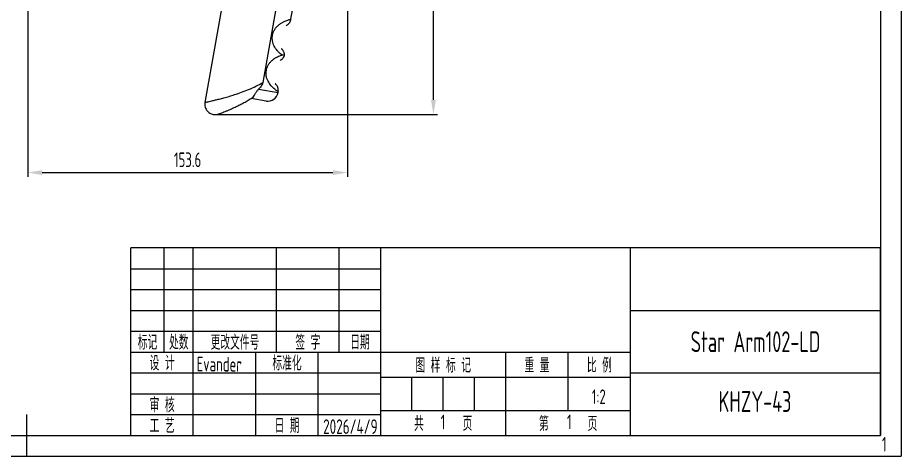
# Model space of a CAD drawing. Header units: millimetres. Extents: x 227 to 1067, y 103 to 697.
# Drawn here: x 642.7 to 1067.1, y 102.7 to 313.1 of the extents above; entities that cross this region are included whole.
import ezdxf
from ezdxf.enums import TextEntityAlignment as Align

# ---------------------------------------------------------------- set-up
doc = ezdxf.new("R2010")
doc.units = ezdxf.units.MM
doc.header["$LTSCALE"] = 2
doc.header["$PDSIZE"] = -1
for name, color, linetype in [('1轮廓实线层', 7, 'Continuous'), ('2细线层', 4, 'Continuous'), ('6文字层', 3, 'Continuous'), ('7标注层', 4, 'Continuous'), ('图框层', 7, 'Continuous')]:
    doc.layers.add(name, color=color, linetype=linetype)
doc.styles.add('PC_TEXTSTYLE', font='ISOCP.SHX', dxfattribs={"width": 0.707, "bigfont": 'GBCBIG.SHX'})
doc.dimstyles.new('GB_LINEAR', dxfattribs={"dimtxt": 3.5, "dimasz": 3.5, "dimexe": 1, "dimexo": 0, "dimgap": 1.5, "dimtad": 1, "dimdsep": 46, "dimtxsty": 'PC_TEXTSTYLE', "dimcen": 0, "dimclrd": 256, "dimclrt": 3, "dimadec": 0, "dimazin": 2, "dimtp": 0.1, "dimtm": 0.1, "dimtfac": 0.71, "dimtdec": 3, "dimtmove": 0, "dimatfit": 3, "dimfxl": 1, "dimtfill": 1, "dimarcsym": 0})

# ---------------------------------------------------------------- blocks, each defined once
blk = doc.blocks.new('ZwmFrameMain_A3^_^无分区图框^_^landscape')
at = {"layer": '1轮廓实线层'}
for p, q in [((390, 287), (390, 0)), ((185, -5), (185, 5)), ((0, 0), (390, 0))]:
    blk.add_line(p, q, dxfattribs=at)
at = {"layer": '2细线层'}
for p in [(395, 292), (-25, -5)]:
    blk.add_line(p, (395, -5), dxfattribs=at)
blk = doc.blocks.new('ZwmFrameMain_标题栏1')
at = {"layer": '1轮廓实线层'}
for p, q in [((-180, 0), (-180, 45)), ((0, 45), (-180, 45)), ((-172, 20), (-172, 45)), ((-165, 20), (-165, 45)), ((-145, 20), (-145, 45)), ((-130, 20), (-130, 45)), ((-120, 0), (-120, 45)), ((0, 0), (0, 45)), ((-60, 30), (0, 30)), ((-180, 20), (-60, 20)), ((-165, 0), (-165, 20)), ((-150, 0), (-150, 20)), ((-135, 0), (-135, 20)), ((-60, 15), (0, 15)), ((-180, 0), (0, 0))]:
    blk.add_line(p, q, dxfattribs=at)
at = {"layer": '1轮廓实线层', "color": 7}
for p, q in [((-60, 0), (-60, 45)), ((-180, 25), (-120, 25))]:
    blk.add_line(p, q, dxfattribs=at)
at = {"layer": '2细线层'}
for p, q in [((-180, 40), (-120, 40)), ((-180, 35), (-120, 35)), ((-180, 30), (-120, 30)), ((-90, 0), (-90, 20)), ((-75, 6), (-75, 20)), ((-180, 15), (-120, 15)), ((-120, 14), (-60, 14)), ((-112.5, 6), (-112.5, 14)), ((-105, 6), (-105, 14)), ((-97.5, 6), (-97.5, 14)), ((-180, 10), (-120, 10)), ((-180, 5), (-120, 5)), ((-120, 6), (-60, 6))]:
    blk.add_line(p, q, dxfattribs=at)
at = {"layer": '6文字层', "style": 'PC_TEXTSTYLE', "width": 0.667}
for s, p in [('标记', (-176, 22.5)), ('处数', (-168.5, 22.5)), (' 更改文件号 ', (-155, 22.5)), (' 签 字 ', (-137.5, 22.5)), (' 日期 ', (-125, 22.5)), (' 设 计 ', (-172.5, 17.51)), (' 标准化 ', (-142.5, 17.51)), (' 图 样 标 记 ', (-105, 17)), (' 重 量 ', (-82.5, 17)), (' 比 例 ', (-67.5, 17)), (' 审 核 ', (-172.5, 7.5)), (' 工 艺 ', (-172.5, 2.5)), (' 日 期 ', (-142.5, 2.5)), ('共       页', (-105, 3)), ('第       页', (-75, 3))]:
    blk.add_text(s, height=3.5, dxfattribs=at).set_placement(p, align=Align.MIDDLE)
at = {"layer": '6文字层', "style": 'PC_TEXTSTYLE', "flags": 8}
for tag, height, width, p, p2 in [('企业名称', 5, 3.445461, (-54.29, 34.82), (-5.27, 34.82)), ('产品名称或材料标记', 7, 1.034456, (-113.46, 28.64), (-66.42, 28.64)), ('图样名称', 5, 3.480264, (-54.79, 19.98), (-5.27, 19.98)), ('标准化', 3.5, 1.756036, (-133.83, 15.37), (-120.75, 15.37)), ('重量', 3.5, 2.448074, (-88.46, 7.54), (-76.55, 7.54)), ('比例', 3.5, 2.367734, (-73.35, 7.54), (-61.93, 7.54)), ('图样代号', 5, 3.489916, (-54.79, 5.63), (-5.52, 5.63)), ('审核', 3.5, 2.723972, (-163.99, 5.37), (-150.63, 5.37)), ('共几页', 3.5, 0.953151, (-108.58, 1.48), (-101.56, 1.48)), ('工艺', 3.5, 2.851598, (-164.21, 0.37), (-150.89, 0.37)), ('日期', 3.5, 2.733185, (-133.83, 0.37), (-120.75, 0.37))]:
    blk.add_attdef(tag, text='', height=height, dxfattribs=dict(at, width=width)).set_placement(p, p2, align=Align.FIT)
at = {"layer": '6文字层', "style": 'PC_TEXTSTYLE', "width": 9.901758, "flags": 8}
blk.add_attdef('设计', text='', height=3.5, rotation=359.5768, dxfattribs=at).set_placement((-164.23, 15.37), (-150.37, 15.27), align=Align.FIT)
at = {"layer": '6文字层', "color": 3, "style": 'PC_TEXTSTYLE', "width": 0.96618, "flags": 8}
blk.add_attdef('第几页', text='', height=3.5, dxfattribs=at).set_placement((-78.29, 1.5), (-71.16, 1.5), align=Align.FIT)
at = {"layer": '6文字层', "color": 0, "style": 'PC_TEXTSTYLE', "width": 0.715273, "flags": 8}
blk.add_attdef('图纸张数', text='', height=3.5, dxfattribs=at).set_placement((-2.66, -3.87), (4.46, -3.87), align=Align.FIT)
blk = doc.blocks.new('*D17')
at = {"layer": '7标注层', "color": 0, "lineweight": -2}
for p, q in [((647.53, 384.03), (647.53, 236.83)), ((801.13, 384.03), (801.13, 236.83))]:
    blk.add_line(p, q, dxfattribs=at)
at = {"layer": '7标注层', "lineweight": -2}
blk.add_line((654.53, 238.83), (794.13, 238.83), dxfattribs=at)
at = {"layer": '7标注层'}
for points in [[(654.53, 240), (654.53, 237.66), (647.53, 238.83)], [(794.13, 237.66), (794.13, 240), (801.13, 238.83)]]:
    blk.add_solid(points, dxfattribs=at)
at = {"layer": 'Defpoints', "color": 0}
for p in [(647.53, 384.03), (801.13, 384.03), (801.13, 238.83)]:
    blk.add_point(p, dxfattribs=at)
at = {"layer": '7标注层', "color": 3, "insert": (724.33, 244.98), "char_height": 7, "attachment_point": 5, "style": 'PC_TEXTSTYLE', "bg_fill": 3, "box_fill_scale": 1.1, "bg_fill_color": 257, "bg_fill_transparency": 0}
blk.add_mtext('153.6', dxfattribs=at)
blk = doc.blocks.new('*D18')
at = {"layer": '7标注层', "color": 0, "lineweight": -2}
for p, q in [((765.07, 404.53), (844.36, 404.53)), ((736.99, 266.67), (844.36, 266.67))]:
    blk.add_line(p, q, dxfattribs=at)
at = {"layer": '7标注层', "lineweight": -2}
blk.add_line((842.36, 273.67), (842.36, 397.53), dxfattribs=at)
at = {"layer": '7标注层'}
for points in [[(843.53, 397.53), (841.19, 397.53), (842.36, 404.53)], [(841.19, 273.67), (843.53, 273.67), (842.36, 266.67)]]:
    blk.add_solid(points, dxfattribs=at)
at = {"layer": 'Defpoints', "color": 0}
for p in [(765.07, 404.53), (842.36, 404.53), (736.99, 266.67)]:
    blk.add_point(p, dxfattribs=at)
at = {"layer": '7标注层', "color": 3, "insert": (836.21, 335.6), "char_height": 7, "attachment_point": 5, "rotation": 90, "style": 'PC_TEXTSTYLE', "bg_fill": 3, "box_fill_scale": 1.1, "bg_fill_color": 257, "bg_fill_transparency": 0}
blk.add_mtext('137.86', dxfattribs=at)

msp = doc.modelspace()

# ---------------------------------------------------------------- linework, layer by layer
at = {"color": 7, "linetype": 'Continuous', "lineweight": 25}
for p, q in [((773.96, 312.389), (784.312, 371.097)), ((745.758, 347.081), (732.612, 272.524)), ((771.164, 342.601), (760.487, 282.047)), ((769.408, 298.197), (769.374, 298.226)), ((766.443, 281.381), (766.408, 281.41)), ((767.755, 277.199), (767.827, 277.608)), ((761.963, 273.143), (754.808, 274.405))]:
    msp.add_line(p, q, dxfattribs=at)
at = {"color": 8, "linetype": 'Continuous', "lineweight": 25}
msp.add_line((758.386, 278.851), (767.755, 277.199), dxfattribs=at)
at = {"color": 7, "linetype": 'Continuous', "lineweight": 25}
msp.add_arc((762.831, 278.067), 5, 260, 350, dxfattribs=at)
at = {"color": 8, "linetype": 'Continuous', "lineweight": 25}
for points, knots in [([(769.639, 295.22), (769.591, 295.257), (769.313, 295.468), (768.72, 295.953), (767.593, 297.03), (766.213, 298.756), (765.134, 301.191), (764.912, 303.108), (765.045, 304.842), (765.385, 306.049), (766.077, 307.401), (766.797, 308.433), (767.539, 309.19), (768.354, 309.898), (769.245, 310.544), (770.833, 311.419), (772.538, 312.049), (773.756, 312.347), (773.896, 312.376), (773.96, 312.389)], [0, 0, 0, 0, 0.011956, 0.0677863, 0.1251134, 0.221358, 0.3079017, 0.3774026, 0.3950541, 0.4660729, 0.4884468, 0.5347738, 0.583049, 0.5911457, 0.6439015, 0.6984875, 0.8032182, 0.9113831, 1, 1, 1, 1]), ([(732.661, 272.515), (732.649, 272.513), (732.613, 272.505), (732.957, 272.579), (733.634, 272.726), (734.659, 272.953), (735.982, 273.254), (737.608, 273.639), (739.542, 274.12), (741.757, 274.702), (744.228, 275.398), (747.069, 276.265), (750.249, 277.337), (753.743, 278.68), (757.272, 280.24), (759.403, 281.438), (760.487, 282.047)], [0, 0, 0, 0, 0.0289879, 0.0879347, 0.1483352, 0.2071407, 0.2672854, 0.3293276, 0.3927624, 0.4609848, 0.530788, 0.6033348, 0.6942545, 0.7880307, 0.8922278, 1, 1, 1, 1])]:
    msp.add_open_spline(points, degree=3, knots=knots, dxfattribs=at)
at = {"color": 7, "linetype": 'Continuous', "lineweight": 25}
for points, knots in [([(771.666, 309.438), (771.667, 309.438), (771.978, 309.57), (772.474, 309.888), (773.127, 310.513), (773.598, 311.237), (773.886, 311.904), (773.926, 312.296), (773.936, 312.392)], [0, 0, 0, 0, 0.0009355, 0.2612213, 0.4484889, 0.6964363, 0.9255057, 1, 1, 1, 1]), ([(769.503, 298.115), (769.503, 298.116), (769.493, 298.124), (769.479, 298.136), (769.456, 298.156), (769.427, 298.181), (769.397, 298.207), (769.374, 298.226)], [0, 0, 0, 0, 0.0043048, 0.0581526, 0.1447983, 0.3438756, 1, 1, 1, 1]), ([(770.831, 295.009), (770.839, 295.116), (770.866, 295.468), (770.761, 296.039), (770.56, 296.667), (770.297, 297.176), (770.026, 297.567), (769.787, 297.843), (769.621, 298.008), (769.532, 298.089), (769.511, 298.108), (769.503, 298.115)], [0, 0, 0, 0, 0.0907903, 0.3008868, 0.4882213, 0.6513058, 0.787285, 0.8923708, 0.9619953, 0.9862384, 1, 1, 1, 1]), ([(767.827, 277.608), (767.791, 277.631), (767.725, 277.672), (767.239, 277.991), (766.583, 278.461), (765.755, 279.136), (764.627, 280.214), (763.248, 281.94), (762.169, 284.374), (761.947, 286.291), (762.08, 288.026), (762.42, 289.233), (763.111, 290.585), (763.832, 291.616), (764.574, 292.373), (765.389, 293.082), (766.281, 293.728), (767.865, 294.602), (768.986, 295.016), (769.571, 295.199), (769.639, 295.22)], [0, 0, 0, 0, 0.0725688, 0.1330032, 0.1950228, 0.250835, 0.3081435, 0.4043568, 0.4908724, 0.5603506, 0.5779964, 0.6489921, 0.6713587, 0.7176707, 0.7659302, 0.7740243, 0.8267629, 0.8813311, 0.9860278, 1, 1, 1, 1]), ([(768.7, 292.621), (768.702, 292.622), (769.013, 292.754), (769.511, 293.071), (770.156, 293.698), (770.604, 294.33), (770.768, 294.823), (770.83, 295.011)], [0, 0, 0, 0, 0.0011017, 0.30762, 0.5281503, 0.8201387, 1, 1, 1, 1]), ([(770.837, 295.009), (770.842, 295.008), (770.898, 294.998), (770.63, 295.045), (770.117, 295.136), (769.642, 295.22), (769.639, 295.22)], [0, 0, 0, 0, 0.0351019, 0.42039314, 0.99666822, 1, 1, 1, 1]), ([(760.487, 282.047), (760.347, 281.656), (759.907, 280.423), (759.003, 279.489), (758.386, 278.851)], [0, 0, 0, 0, 0.3169194, 1, 1, 1, 1]), ([(766.538, 281.299), (766.537, 281.299), (766.528, 281.308), (766.514, 281.32), (766.491, 281.34), (766.462, 281.365), (766.432, 281.39), (766.408, 281.41)], [0, 0, 0, 0, 0.0043131, 0.0581644, 0.1448222, 0.3439451, 1, 1, 1, 1]), ([(767.822, 277.624), (767.828, 277.646), (767.909, 277.933), (767.898, 278.489), (767.804, 279.222), (767.593, 279.85), (767.332, 280.36), (767.06, 280.751), (766.822, 281.027), (766.656, 281.191), (766.567, 281.273), (766.546, 281.292), (766.538, 281.299)], [0, 0, 0, 0, 0.0174488, 0.2179635, 0.3986774, 0.5598122, 0.7000877, 0.8170477, 0.9074339, 0.9673165, 0.9881657, 1, 1, 1, 1]), ([(755.274, 274.722), (755.3, 274.73), (755.598, 274.819), (756.067, 275.474), (756.745, 276.531), (757.455, 277.768), (758.075, 278.49), (758.386, 278.851)], [0, 0, 0, 0, 0.02546202, 0.29764864, 0.54013975, 0.7697973, 1, 1, 1, 1]), ([(732.64, 272.519), (732.6, 272.318), (732.487, 271.751), (732.569, 270.786), (732.88, 269.681), (733.439, 268.693), (734.161, 267.898), (734.95, 267.322), (735.754, 266.937), (736.533, 266.717), (737.252, 266.629), (737.882, 266.637), (738.401, 266.705), (738.795, 266.794), (739.045, 266.869), (739.18, 266.915), (739.228, 266.932), (739.246, 266.939), (739.259, 266.944), (739.273, 266.949), (739.295, 266.957), (739.309, 266.962), (739.373, 266.986), (739.394, 266.994)], [0, 0, 0, 0, 0.0522122, 0.1473033, 0.2439138, 0.3440014, 0.4341968, 0.5165793, 0.5920922, 0.6608827, 0.7226086, 0.776514, 0.821471, 0.8561222, 0.8793184, 0.8888182, 0.8920593, 0.894414, 0.8973247, 0.9025125, 0.9159077, 0.9732715, 1, 1, 1, 1]), ([(739.304, 266.96), (739.304, 266.961), (739.307, 266.961), (739.42, 267.004), (739.735, 267.123), (740.334, 267.35), (741.2, 267.687), (742.288, 268.121), (743.585, 268.656), (745.069, 269.293), (746.723, 270.039), (748.519, 270.894), (750.432, 271.864), (752.422, 272.958), (754.062, 273.912), (754.997, 274.529), (755.279, 274.715)], [0, 0, 0, 0, 0.0107125, 0.0528988, 0.1143918, 0.1851743, 0.2573669, 0.3317089, 0.4086976, 0.4894443, 0.5735222, 0.6625798, 0.7556367, 0.8529439, 0.9557685, 1, 1, 1, 1])]:
    msp.add_open_spline(points, degree=3, knots=knots, dxfattribs=at)

# ---------------------------------------------------------------- block references
at = {"layer": '图框层', "xscale": 2, "yscale": 2, "zscale": 2}
msp.add_blockref('ZwmFrameMain_A3^_^无分区图框^_^landscape', (277.065, 112.744), dxfattribs=at)
at = {"layer": '图框层'}
ref = msp.add_blockref('ZwmFrameMain_标题栏1', (1057.065, 112.744), dxfattribs=dict(at, xscale=2, yscale=2, zscale=2))
ref.add_attrib('设计', 'Evander', (728.608, 143.487), dxfattribs={"layer": '6文字层', "height": 7, "rotation": 359.57685, "style": 'PC_TEXTSTYLE', "width": 0.707})
ref.add_attrib('日期', '2026/4/9', dxfattribs={"layer": '6文字层', "height": 7, "style": 'PC_TEXTSTYLE', "width": 0.673082}).set_placement((789.395, 113.486), (815.561, 113.486), align=Align.FIT)
ref.add_attrib('共几页', '1', dxfattribs={"layer": '6文字层', "height": 7, "style": 'PC_TEXTSTYLE', "width": 0.707}).set_placement((846.926, 115.695), align=Align.CENTER)
ref.add_attrib('图样名称', 'Star Arm102-LD', dxfattribs={"layer": '6文字层', "height": 10, "style": 'PC_TEXTSTYLE', "width": 0.707}).set_placement((997.012, 152.699), align=Align.CENTER)
ref.add_attrib('图样代号', 'KHZY-43', dxfattribs={"layer": '6文字层', "height": 10, "style": 'PC_TEXTSTYLE', "width": 0.707}).set_placement((996.764, 124.005), align=Align.CENTER)
ref.add_attrib('比例', '1:2', dxfattribs={"layer": '6文字层', "height": 7, "style": 'PC_TEXTSTYLE', "width": 0.707}).set_placement((921.782, 127.829), align=Align.CENTER)
ref.add_attrib('第几页', '1', dxfattribs={"layer": '6文字层', "color": 3, "height": 7, "style": 'PC_TEXTSTYLE', "width": 0.707}).set_placement((907.615, 115.747), align=Align.CENTER)
ref.add_attrib('图纸张数', '1', dxfattribs={"layer": '6文字层', "color": 0, "height": 7, "style": 'PC_TEXTSTYLE', "width": 0.707}).set_placement((1058.864, 104.998), align=Align.CENTER)

# ---------------------------------------------------------------- next in the draw order: dimensions: what is measured, and where the dimension line sits
at = {"layer": '7标注层'}
dim = msp.add_linear_dim(base=(801.133, 238.829), p1=(647.533, 384.034), p2=(801.133, 384.034), dimstyle='GB_LINEAR', override={"dimscale": 2, "dimgap": 1.5, "dimtad": 1, "dimjust": 0, "dimdec": 2, "dimlfac": 1, "dimse1": 0, "dimse2": 0, "dimsd1": 0, "dimsd2": 0, "dimclrd": 256, "dimclre": 0, "dimtofl": 1, "dimtvp": 0.1}, dxfattribs=at)
dim.commit()
dim.dimension.update_dxf_attribs({"geometry": '*D17', "text_midpoint": (724.333, 244.979)})

# ---------------------------------------------------------------- next in the draw order: dimensions: what is measured, and where the dimension line sits
dim = msp.add_linear_dim(base=(842.36, 404.529), p1=(736.993, 266.665), p2=(765.065, 404.529), angle=90, dimstyle='GB_LINEAR', override={"dimscale": 2, "dimgap": 1.5, "dimtad": 1, "dimjust": 0, "dimdec": 2, "dimlfac": 1, "dimse1": 0, "dimse2": 0, "dimsd1": 0, "dimsd2": 0, "dimclrd": 256, "dimclre": 0, "dimtofl": 1, "dimtvp": 0.1}, dxfattribs=at)
dim.commit()
dim.dimension.update_dxf_attribs({"geometry": '*D18', "text_midpoint": (836.21, 335.597)})

doc.saveas('drawing.dxf')
